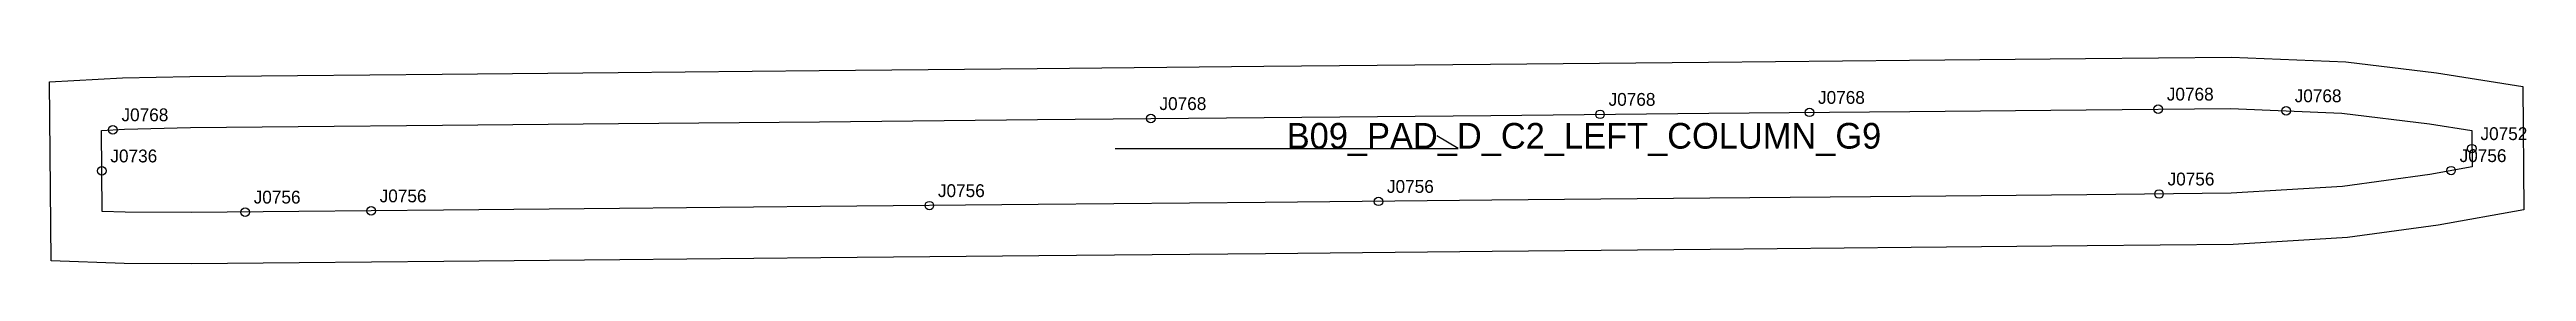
# Model space of a CAD drawing. Header units: millimetres. Extents: x -12 to 566, y -31 to 17.
import ezdxf

# ---------------------------------------------------------------- set-up
doc = ezdxf.new("R2010")
doc.units = ezdxf.units.MM
for name, color, linetype in [('CUT', 1, 'Continuous'), ('GRAIN', 3, 'Continuous'), ('LABEL', 7, 'Continuous'), ('NOTCH', 2, 'Continuous'), ('SEW', 5, 'Continuous')]:
    doc.layers.add(name, color=color, linetype=linetype)

msp = doc.modelspace()

# ---------------------------------------------------------------- linework, layer by layer
at = {"layer": 'CUT'}
msp.add_lwpolyline([(-12.1, 11.33), (4.89, 12.3), (20.63, 12.65), (45.76, 12.88), (79.48, 13.2), (120.56, 13.59), (167.43, 14.04), (218.28, 14.52), (271.17, 15.02), (324.06, 15.52), (374.92, 16), (421.79, 16.44), (462.87, 16.83), (496.9, 17.15), (523.63, 16.02), (544.79, 13.45), (564.88, 10.26), (565.16, -18.56), (545.13, -22.14), (524.01, -25.08), (497.3, -26.72), (463.28, -27.04), (422.19, -27.43), (375.32, -27.88), (324.47, -28.36), (271.58, -28.86), (218.69, -29.36), (167.83, -29.84), (120.96, -30.28), (79.88, -30.67), (46.16, -30.99), (21.03, -31.23), (5.28, -31.16), (-11.73, -30.51), (-12.1, 11.33)], close=True, dxfattribs=at)
at = {"layer": 'GRAIN'}
for p, q in [((236.53, -4.26), (316.53, -4.26)), ((316.53, -4.26), (311.53, -1.26))]:
    msp.add_line(p, q, dxfattribs=at)
at = {"layer": 'NOTCH'}
for centre in [(479.84, 4.99), (2.68, 0.15), (244.84, 2.77), (349.61, 3.76), (398.47, 4.22), (509.67, 4.6), (553.02, -4.26), (0.09, -9.48), (548.15, -9.41), (193.15, -17.6), (297.91, -16.61), (480.02, -14.88), (33.52, -19.11), (62.91, -18.83)]:
    msp.add_circle(centre, 1, dxfattribs=at)
at = {"layer": 'SEW'}
msp.add_lwpolyline([(0, 0), (5.36, 0.3), (20.82, 0.65), (45.87, 0.88), (79.59, 1.2), (120.67, 1.59), (167.54, 2.04), (218.4, 2.52), (271.29, 3.02), (324.18, 3.52), (375.03, 4), (421.9, 4.44), (462.99, 4.83), (496.7, 5.15), (522.65, 4.05), (543.12, 1.56), (552.98, 0), (553.06, -8.53), (543.24, -10.28), (522.81, -13.13), (496.88, -14.72), (463.16, -15.04), (422.08, -15.43), (375.21, -15.88), (324.35, -16.36), (271.46, -16.86), (218.57, -17.36), (167.72, -17.84), (120.85, -18.28), (79.77, -18.67), (46.05, -18.99), (21, -19.23), (5.53, -19.16), (0.17, -18.95)], close=True, dxfattribs=at)

# ---------------------------------------------------------------- texts
at = {"layer": 'LABEL'}
for s, height, p in [('J0768', 3, (246.84, 4.77)), ('J0768', 3, (351.61, 5.76)), ('J0768', 3, (400.47, 6.22)), ('J0768', 3, (481.84, 6.99)), ('J0768', 3, (511.67, 6.6)), ('J0768', 3, (4.68, 2.15)), ('B09_PAD_D_C2_LEFT_COLUMN_G9', 6, (276.53, -4.26)), ('J0752', 3, (555.02, -2.26)), ('J0736', 3, (2.09, -7.48)), ('J0756', 3, (550.15, -7.41)), ('J0756', 3, (482.02, -12.88)), ('J0756', 3, (35.52, -17.11)), ('J0756', 3, (64.91, -16.83)), ('J0756', 3, (195.15, -15.6)), ('J0756', 3, (299.91, -14.61))]:
    msp.add_text(s, height=height, dxfattribs=at).set_placement(p)

doc.saveas('drawing.dxf')
